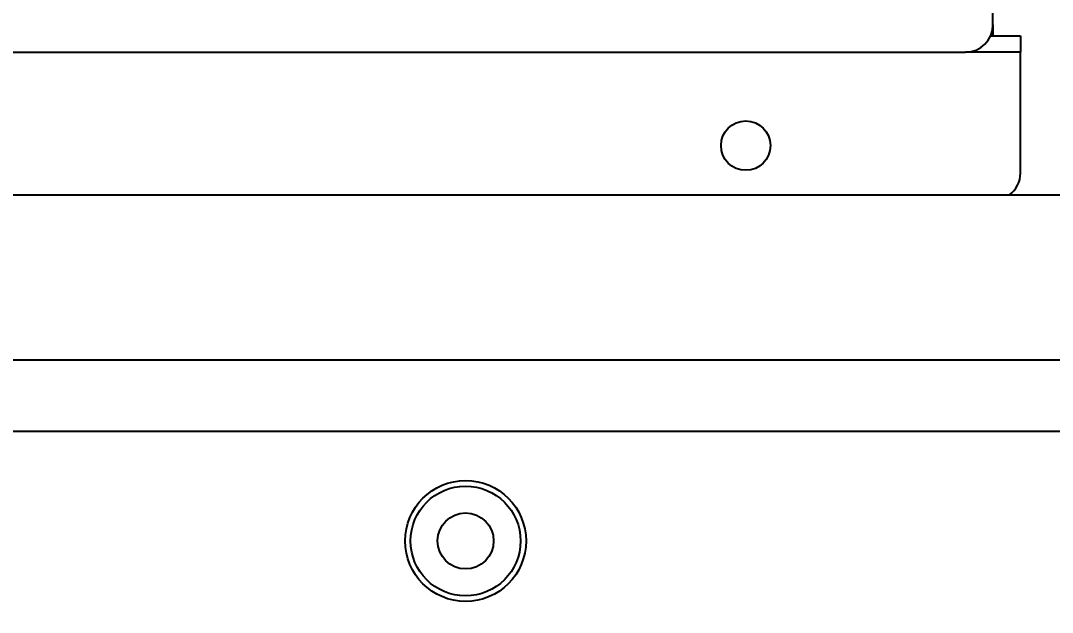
# Model space of a CAD drawing. Header units: inches. Extents: x -347369 to -260369, y 119522 to 149869.
# Drawn here: x -284748.7 to -284560.9, y 139001.7 to 139109.4 of the extents above; entities that cross this region are included whole.
import ezdxf

# ---------------------------------------------------------------- set-up
doc = ezdxf.new("R2010")
doc.units = ezdxf.units.IN
doc.header["$LTSCALE"] = 300
doc.linetypes.add('NASCOSTA', pattern=[0.375, 0.25, -0.125])
doc.layers.add('MACCHINA', color=40, linetype='Continuous')
doc.layers.add('QUOTE', color=7, linetype='Continuous')
doc.styles.get("Standard").update_dxf_attribs({"font": 'romans.shx'})
doc.dimstyles.new('sc1a100', dxfattribs={"dimscale": 100, "dimtxt": 3, "dimasz": 3, "dimexe": 0, "dimexo": 0, "dimgap": 1, "dimtad": 1, "dimzin": 12, "dimdsep": 46, "dimtxsty": 'Standard', "dimblk": 'CLOSEDBLANK', "dimcen": 1, "dimclrd": 253, "dimclre": 253, "dimclrt": 2, "dimadec": 0, "dimazin": 3, "dimtfac": 1, "dimtmove": 0, "dimatfit": 1, "dimldrblk": 'CLOSEDBLANK', "dimfxl": 1, "dimtolj": 1, "dimtzin": 0, "dimarcsym": 0})

# ---------------------------------------------------------------- blocks, each defined once
blk = doc.blocks.new('_ClosedBlank')
at = {"color": 0, "linetype": 'ByBlock', "lineweight": -2}
for p, q in [((-1, 0.1666666666666667), (0, 0)), ((-1, 0.1666666666666667), (-1, -0.1666666666666667)), ((0, 0), (-1, -0.1666666666666667))]:
    blk.add_line(p, q, dxfattribs=at)
blk = doc.blocks.new('*D27')
at = {"layer": 'Defpoints', "color": 0, "transparency": 16777216}
for p in [(-285230.1662940595, 140399.6558577591), (-284017.7307287613, 139699.655857759), (-287395.2298035208, 137749.6558577589), (-287103.2006463452, 136767.4604393702), (-285230.1662940595, 136499.655857759)]:
    blk.add_point(p, dxfattribs=at)
at = {"layer": 'QUOTE', "color": 253, "lineweight": -2, "transparency": 16777216}
for p, q in [((-287395.2298035208, 137749.6558577589), (-287753.6986503091, 137542.6937725696)), ((-285230.1662940595, 136499.655857759), (-285230.1662940595, 136085.7316873802))]:
    blk.add_line(p, q, dxfattribs=at)
blk.add_arc((-285230.1662940595, 138999.655857759), 2913.924170378776, 215.9014350610591, 264.098564938941, dxfattribs=at)
at = {"layer": 'QUOTE', "color": 253, "lineweight": -2, "transparency": 16777216, "xscale": 300, "yscale": 300, "zscale": 300}
for p, rotation in [((-287753.6986503091, 137542.6937725696), 122.9507175305296), ((-285230.1662940595, 136085.7316873802), 357.0492824694705)]:
    blk.add_blockref('_ClosedBlank', p, dxfattribs=dict(at, rotation=rotation))
at = {"layer": 'QUOTE', "color": 2, "transparency": 16777216, "insert": (-286562.128379249, 136692.6298524556), "char_height": 300, "attachment_point": 5, "rotation": 330.00000000000006}
blk.add_mtext('\\A1;60°', dxfattribs=at)
blk = doc.blocks.new('*D37')
at = {"layer": 'Defpoints', "color": 0, "transparency": 16777216}
for p in [(-285230.1662940595, 140399.6558577591), (-286220.1157877208, 139989.6053514202), (-283462.3993410933, 137231.8889047927), (-285230.1662940595, 136499.655857759), (-284473.382269545, 136175.2994279141)]:
    blk.add_point(p, dxfattribs=at)
at = {"layer": 'QUOTE', "color": 253, "lineweight": -2, "transparency": 16777216}
for p, q in [((-283462.3993410933, 137231.8889047927), (-283162.5938887292, 136932.0834524287)), ((-285230.1662940595, 136499.655857759), (-285230.1662940595, 136075.6669209525))]:
    blk.add_line(p, q, dxfattribs=at)
blk.add_arc((-285230.1662940595, 138999.6558577589), 2923.988936806411, 275.881103636428, 309.1188963635714, dxfattribs=at)
at = {"layer": 'QUOTE', "color": 253, "lineweight": -2, "transparency": 16777216, "xscale": 300, "yscale": 300, "zscale": 300}
for p, rotation in [((-283162.5938887292, 136932.0834524287), 42.0594481817856), ((-285230.1662940595, 136075.6669209525), 182.9405518182139)]:
    blk.add_blockref('_ClosedBlank', p, dxfattribs=dict(at, rotation=rotation))
at = {"layer": 'QUOTE', "color": 2, "transparency": 16777216, "insert": (-284206.8750296162, 136529.2122088819), "char_height": 300, "attachment_point": 5, "rotation": 22.499999999999773}
blk.add_mtext('\\A1;45°', dxfattribs=at)
blk = doc.blocks.new('A$Cda148bbc')
at = {"layer": 'MACCHINA', "color": 8, "linetype": 'NASCOSTA', "lineweight": 5, "ltscale": 2.5}
blk.add_circle((0, -2.91038304567337e-11), 749.9999999999886, dxfattribs=at)
blk = doc.blocks.new('A$Cad528b1c')
at = {"layer": 'MACCHINA'}
for p, q in [((658.5000272884572, 109.0000168809383), (658.5000272884572, 375.6500168809325)), ((658.4999999999964, 108.983497684756), (658.4999999999964, 106.9999999999709)), ((658.082595615917, 106.9999999999709), (663.4999999999964, 106.9999999999709)), ((663.4999999999964, 106.9999999999709), (663.4999999999964, 103.9999999999709)), ((313.5000272884572, 104.0000168809383), (653.5000272884572, 104.0000168809383)), ((663.4999999999964, 103.9999999999709), (653.4999999999964, 103.9999999999709)), ((663.4999999999964, 102.4999999999709), (663.4999999999964, 103.9999999999709)), ((663.4999999999964, 81.9999999999709), (663.4999999999964, 102.4999999999709)), ((305.7999999999956, 77.9999999999527), (694.1999999999971, 77.99999999993815)), ((307.4999999999964, 47.99999999995271), (692.4999999999964, 47.99999999993815)), ((335.5, 34.9999999999709), (1110, 34.9999999999709))]:
    blk.add_line(p, q, dxfattribs=at)
for centre, radius in [((613.4999999999964, 86.9999999999709), 4.5), ((562.5, 14.9999999999709), 11.00000000000045), ((562.5, 14.9999999999709), 9.999999999999545), ((562.5, 14.9999999999709), 5.100000000000364)]:
    blk.add_circle(centre, radius, dxfattribs=at)
for centre, radius, start in [((653.5000272884572, 109.0000168809383), 4.999999999999773, 270), ((658.4999999999964, 81.9999999999709), 5, 306.8698976452187)]:
    blk.add_arc(centre, radius, start, 0, dxfattribs=at)

msp = doc.modelspace()

# ---------------------------------------------------------------- block references
for p, rotation in [((-285230.1662940596, 138999.6558577591), 45), ((-285230.1662940595, 138999.655857759), 299.9999999999999)]:
    msp.add_blockref('A$Cda148bbc', p, dxfattribs=dict(rotation=rotation))
msp.add_blockref('A$Cad528b1c', (-285230.1662940595, 138999.6558577591))

# ---------------------------------------------------------------- dimensions: what is measured, and where the dimension line sits
at = {"layer": 'QUOTE'}
for base, line2, picture, middle in [((-287103.2006463452, 136767.4604393702), ((-287395.2298035208, 137749.6558577589), (-284017.7307287613, 139699.655857759)), '*D27', (-286562.128379249, 136692.6298524555)), ((-284473.382269545, 136175.2994279141), ((-283462.3993410933, 137231.8889047927), (-286220.1157877208, 139989.6053514202)), '*D37', (-284206.8750296162, 136529.2122088819))]:
    dim = msp.add_angular_dim_2l(base=base, line1=((-285230.1662940595, 136499.655857759), (-285230.1662940595, 140399.6558577591)), line2=line2, dimstyle='sc1a100', dxfattribs=at)
    dim.commit()
    dim.dimension.update_dxf_attribs({"geometry": picture, "text_midpoint": middle})

doc.saveas('drawing.dxf')
